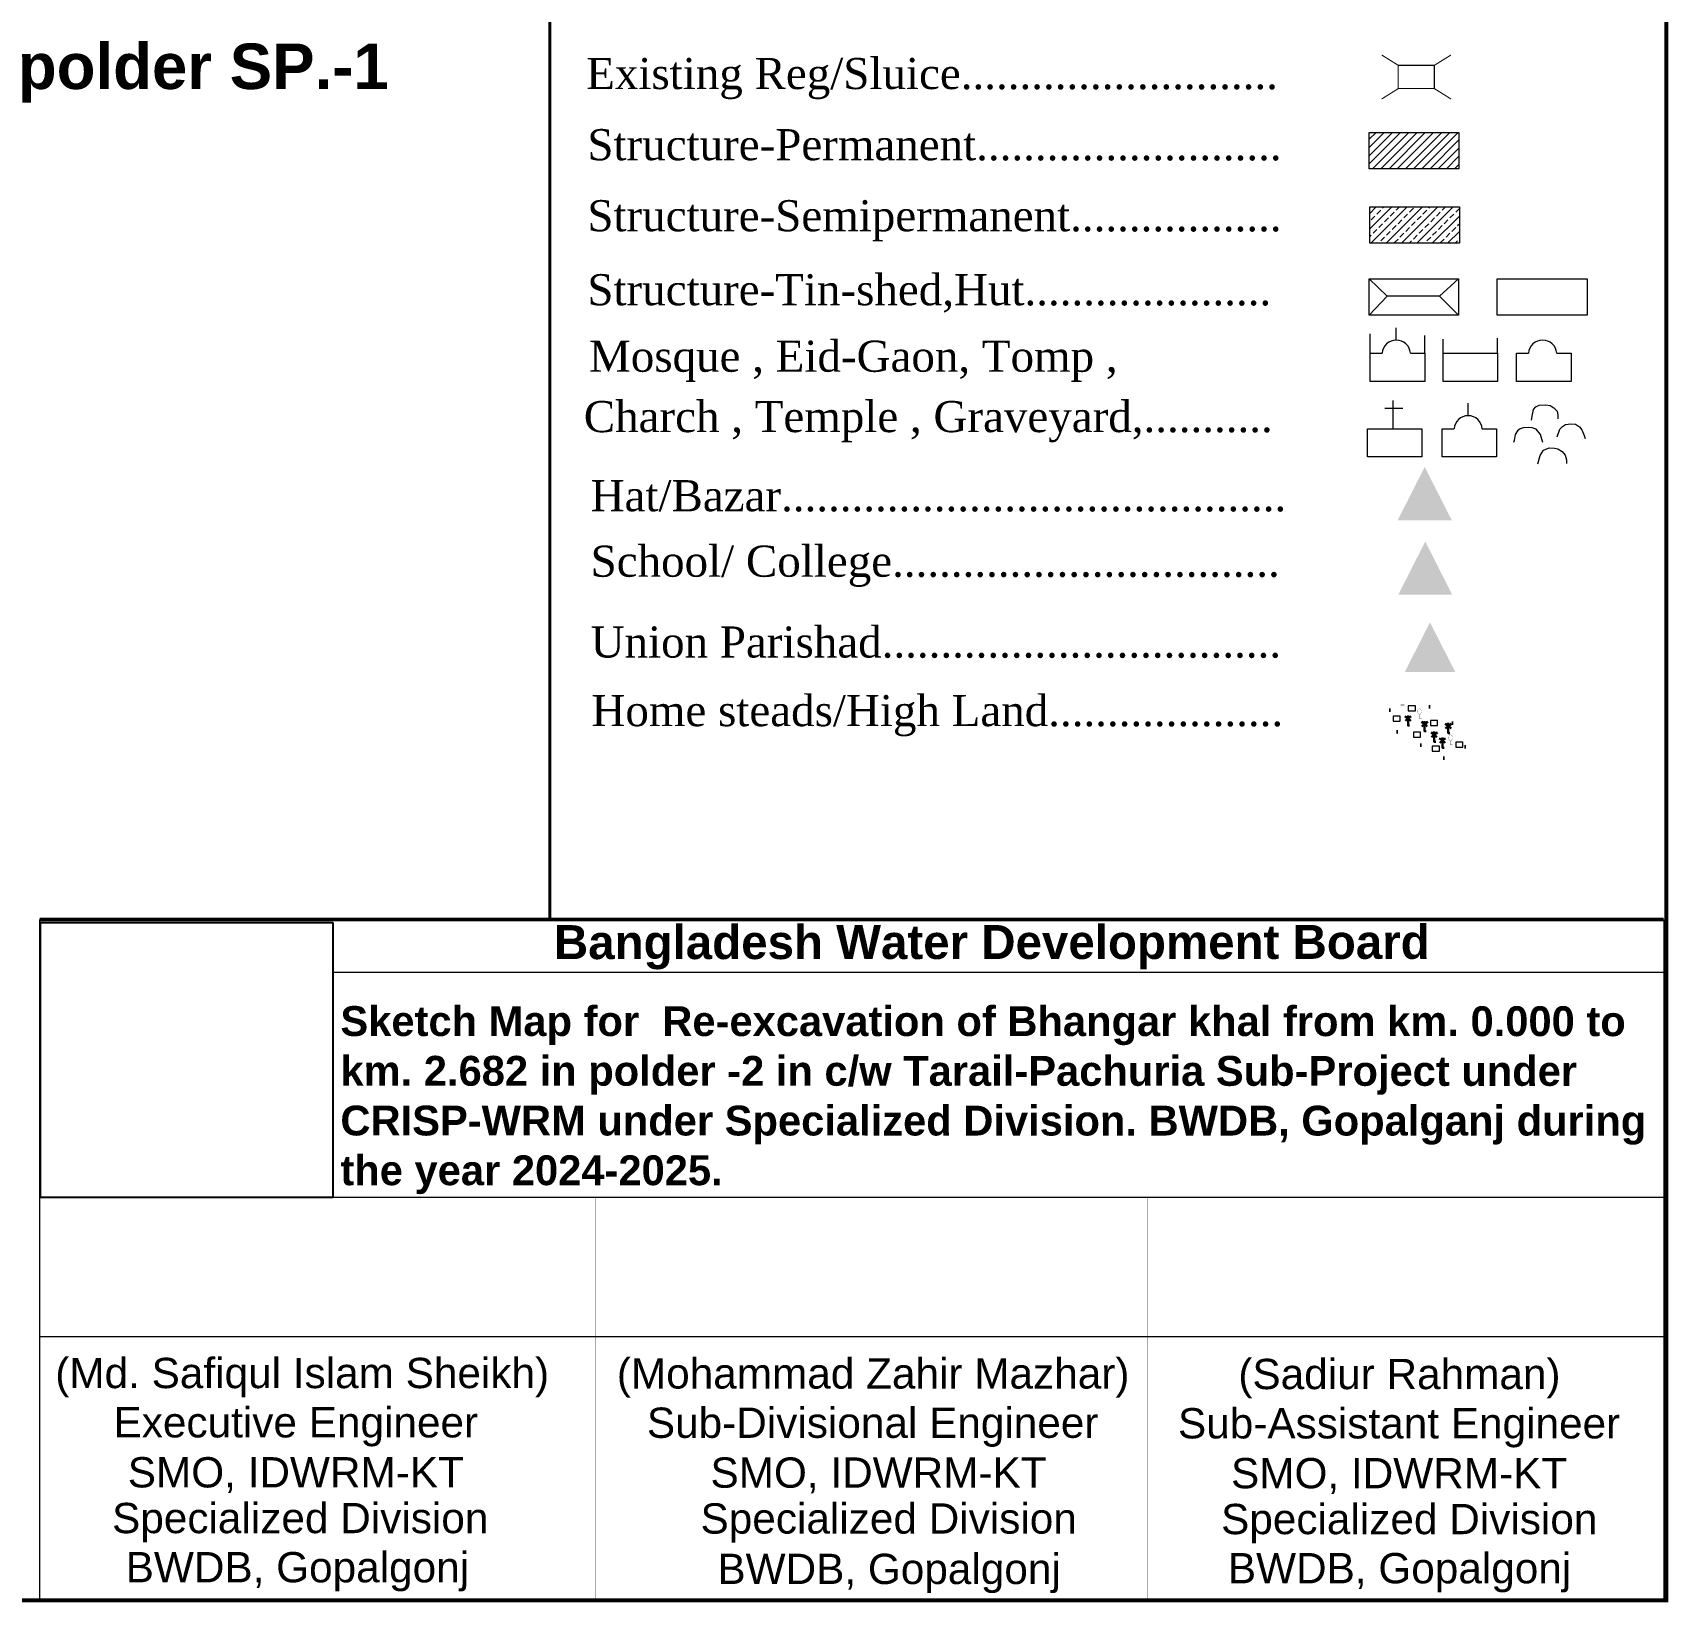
# Model space of a CAD drawing. Header units: millimetres. Extents: x 103 to 33028, y -150542 to -48.
# Drawn here: x 30663 to 31814, y -108818 to -107713 of the extents above; entities that cross this region are included whole.
import ezdxf
from ezdxf.enums import TextEntityAlignment as Align

# ---------------------------------------------------------------- set-up
doc = ezdxf.new("R2010")
doc.units = ezdxf.units.MM
doc.header["$MEASUREMENT"] = 0
for name, pattern in [('ACAD_ISO02W100', [15, 12, -3]), ('DOT2', [0.125, 0, -0.125]), ('PHANTOM2', [1.25, 0.625, -0.125, 0.125, -0.125, 0.125, -0.125])]:
    doc.linetypes.add(name, pattern=pattern)
for name, color, linetype, lineweight in [('Bazar', 97, 'Continuous', 15), ('Church', 170, 'Continuous', 9), ('Eid-Gah', 170, 'Continuous', 9), ('Existing Str', 7, 'PHANTOM2', 35), ('existing-profile', 5, 'ACAD_ISO02W100', 25), ('FRAM', 7, 'Continuous', 50), ('Graveyard', 40, 'Continuous', 9), ('HOUSE', 144, 'Continuous', 18), ('Mosque', 170, 'Continuous', 9), ('OUTLINE', 7, 'Continuous', 15), ('PL', 7, 'Continuous', 15), ('Temple', 170, 'Continuous', 9), ('Tomb', 170, 'Continuous', 9), ('Union', 7, 'Continuous', 15)]:
    doc.layers.add(name, color=color, linetype=linetype, lineweight=lineweight)
for name, color, linetype in [('boundary', 7, 'Continuous'), ('Home Stead', 151, 'Continuous'), ('TEXT', 5, 'Continuous'), ('Trees', 77, 'Continuous')]:
    doc.layers.add(name, color=color, linetype=linetype)
doc.styles.add('AR', font='arial.ttf', dxfattribs={"height": 450})
doc.styles.add('b', font='times.ttf')
doc.styles.add('sum', font='arialbd.ttf')
picture_1 = doc.add_image_def('image1.png', size_in_pixel=(204, 192))

# ---------------------------------------------------------------- blocks, each defined once
blk = doc.blocks.new('A$C01DB3217')
at = {"layer": 'Trees', "color": 1, "lineweight": 30}
blk.add_lwpolyline([(0, 0.0028), (0, -0.0071), (0.0015, -0.0071)], dxfattribs=at)
for centre, start, end in [((-0.012, -0.0154), 41.2491, 62.6782), ((0.012, -0.0154), 117.3218, 138.7509)]:
    blk.add_arc(centre, 0.0195, start, end, dxfattribs=at)
blk = doc.blocks.new('A$C7FEE66E4')
at = {"layer": 'Trees', "linetype": 'Continuous', "const_width": 0.000142}
blk.add_lwpolyline([(0, 0, 0.606435), (0, 0.0049, 0.606435)], format="xyb", close=True, dxfattribs=at)
at = {"layer": 'Trees', "linetype": 'Continuous', "const_width": 0.000252}
for points in [[(0, 0), (0, -0.0029)], [(0, -0.0029), (0.0017, -0.0029)]]:
    blk.add_lwpolyline(points, dxfattribs=at)

msp = doc.modelspace()

# ---------------------------------------------------------------- hatches: boundary and pattern name
at = {"layer": 'Bazar'}
for color, points in [(256, [(31642.6, -108018.8), (31623.6, -108056.3), (31661.6, -108056.3)]), (5, [(31643, -108071.3), (31624, -108108.8), (31662, -108108.8)])]:
    msp.add_hatch(color=color, dxfattribs=at).paths.add_polyline_path(points)
at = {"layer": 'HOUSE'}
h = msp.add_hatch(dxfattribs=at)
h.set_pattern_fill('ANSI31', color=256, scale=32.65801, style=0)
h.set_pattern_definition([(45, (-3748303.6037, -13244984.6316), (-2.886587571, 2.886587571), [])])
h.paths.add_polyline_path([(31666.7, -107808.9), (31666.7, -107783.4), (31603.6, -107783.4), (31603.6, -107808.9)])
h = msp.add_hatch(dxfattribs=at)
h.set_pattern_fill('ANSI33', color=256, scale=30.616885)
h.set_pattern_definition([(45, (-3794935.9116, -13520272.1), (-5.4123516956, 5.4123516956), []), (45, (-3794930.499, -13520272.1), (-5.4123516956, 5.4123516956), [3.827110586, -1.913555293])])
h.paths.add_polyline_path([(31667, -107835.8), (31603.9, -107835.8), (31603.9, -107861.4), (31667, -107861.4)])
at = {"layer": 'Union'}
msp.add_hatch(color=0, dxfattribs=at).paths.add_polyline_path([(31646.3, -108128.2), (31628.6, -108163.1), (31664.1, -108163.1)])

# ---------------------------------------------------------------- linework, layer by layer
at = {"layer": 'boundary', "color": 0}
for points, const_width in [([(28651.7, -106563.5), (31812.6, -106563.5), (31812.6, -108816.6), (28651.7, -108816.6), (28651.7, -106563.5)], 2.89), ([(31026.9, -108337.4), (31026.9, -106563.5)], 2.1)]:
    msp.add_lwpolyline(points, dxfattribs=dict(at, const_width=const_width))
at = {"layer": 'Church', "linetype": 'Continuous'}
for points in [[(31620.5, -107992), (31620.5, -107972)], [(31620.5, -107992), (31620.5, -107972)], [(31627.3, -107977.6), (31614.5, -107977.6)], [(31627.3, -107977.6), (31614.5, -107977.6)]]:
    msp.add_lwpolyline(points, dxfattribs=at)
msp.add_lwpolyline([(31602.3, -108011.8), (31602.3, -107992), (31640.6, -107992), (31640.6, -108011.8), (31625, -108011.8), (31625, -108011.8), (31625, -108011.8), (31625, -108011.8), (31602.3, -108011.8)], close=True, dxfattribs=at)
msp.add_lwpolyline([(31602.3, -108011.8), (31602.3, -107992), (31640.6, -107992), (31640.6, -108011.8), (31625, -108011.8), (31625, -108011.8), (31625, -108011.8), (31625, -108011.8), (31602.3, -108011.8)], close=True, dxfattribs=at)
at = {"layer": 'Eid-Gah', "linetype": 'Continuous'}
for p, q in [((31693.8, -107938.8), (31693.8, -107928.2)), ((31693.8, -107938.8), (31693.8, -107928.2)), ((31655.5, -107938.8), (31655.5, -107928.9)), ((31655.5, -107938.8), (31655.5, -107928.9))]:
    msp.add_line(p, q, dxfattribs=at)
msp.add_lwpolyline([(31655.5, -107958.7), (31655.5, -107938.8), (31693.8, -107938.8), (31693.8, -107958.7), (31672.6, -107958.7), (31672.6, -107958.7), (31672.6, -107958.7), (31672.6, -107958.7), (31655.5, -107958.7)], close=True, dxfattribs=at)
msp.add_lwpolyline([(31655.5, -107958.7), (31655.5, -107938.8), (31693.8, -107938.8), (31693.8, -107958.7), (31672.6, -107958.7), (31672.6, -107958.7), (31672.6, -107958.7), (31672.6, -107958.7), (31655.5, -107958.7)], close=True, dxfattribs=at)
at = {"layer": 'Existing Str', "linetype": 'Continuous', "const_width": 0.758}
for points in [[(31612.3, -107728.8), (31624, -107736.1), (31649.4, -107736.1), (31661.1, -107728.8)], [(31624, -107752.5), (31624, -107736.1)], [(31649.4, -107752.5), (31649.4, -107736.1)], [(31612.3, -107759.8), (31624, -107752.5), (31649.4, -107752.5), (31661.1, -107759.8)]]:
    msp.add_lwpolyline(points, dxfattribs=at)
at = {"layer": 'FRAM', "linetype": 'Continuous', "const_width": 2.55}
msp.add_lwpolyline([(30667.7, -108337.4), (31810.9, -108337.4), (31810.9, -108337.4)], dxfattribs=at)
at = {"layer": 'Graveyard'}
for points in [[(31717.8, -107985.9), (31718.5, -107981.9), (31719.2, -107978.4), (31720.7, -107976.5), (31723.1, -107975.4), (31727.9, -107975.2), (31731, -107975.6), (31733.6, -107977.1), (31735.8, -107979.5), (31736.2, -107982.1), (31736.4, -107985)], [(31717.8, -107985.9), (31718.5, -107981.9), (31719.2, -107978.4), (31720.7, -107976.5), (31723.1, -107975.4), (31727.9, -107975.2), (31731, -107975.6), (31733.6, -107977.1), (31735.8, -107979.5), (31736.2, -107982.1), (31736.4, -107985)], [(31725.7, -108001.6), (31724, -107995.9), (31721.1, -107992.2), (31718.3, -107991.3), (31715.7, -107991.1), (31711.9, -107991.3), (31709.8, -107992), (31707.8, -107993.5), (31706.3, -107995.9), (31705.6, -108000.1), (31705.2, -108001.6)], [(31725.7, -108001.6), (31724, -107995.9), (31721.1, -107992.2), (31718.3, -107991.3), (31715.7, -107991.1), (31711.9, -107991.3), (31709.8, -107992), (31707.8, -107993.5), (31706.3, -107995.9), (31705.6, -108000.1), (31705.2, -108001.6)], [(31735.8, -107997.7), (31737.8, -107992.2), (31739.5, -107990.4), (31741.7, -107988.9), (31745.4, -107988.5), (31748.7, -107988.7), (31751.5, -107990.7), (31753.3, -107992.8), (31754.8, -107996.6), (31755.5, -107998.7)], [(31735.8, -107997.7), (31737.8, -107992.2), (31739.5, -107990.4), (31741.7, -107988.9), (31745.4, -107988.5), (31748.7, -107988.7), (31751.5, -107990.7), (31753.3, -107992.8), (31754.8, -107996.6), (31755.5, -107998.7)], [(31722.2, -108016.7), (31723.8, -108010.8), (31726.2, -108007), (31730.3, -108005.3), (31734, -108005.5), (31736.2, -108006), (31739.3, -108007.9), (31741.5, -108010.5), (31742.3, -108013.8), (31742.3, -108016.4)], [(31722.2, -108016.7), (31723.8, -108010.8), (31726.2, -108007), (31730.3, -108005.3), (31734, -108005.5), (31736.2, -108006), (31739.3, -108007.9), (31741.5, -108010.5), (31742.3, -108013.8), (31742.3, -108016.4)]]:
    msp.add_lwpolyline(points, dxfattribs=at)
at = {"layer": 'Home Stead', "color": 7, "linetype": 'DOT2', "lineweight": 50, "ltscale": 159.474072, "flags": 128}
msp.add_lwpolyline([(31618.1, -108190), (31614.5, -108195.6), (31618.6, -108202.4), (31624, -108205.8), (31628.7, -108209.6), (31632.6, -108213.7), (31636.9, -108214.4), (31639.6, -108214.5), (31643.4, -108220.6), (31649.5, -108223), (31659.6, -108224.4), (31668.9, -108222.6), (31671.5, -108214.6), (31668.3, -108205), (31663.8, -108200.2), (31657.1, -108196.5), (31644.9, -108186.8), (31630.1, -108184.3), (31624.3, -108188.2), (31618.1, -108190)], dxfattribs=at)
at = {"layer": 'HOUSE'}
for points in [[(31603.6, -107783.4), (31666.7, -107783.4), (31666.7, -107808.9), (31603.6, -107808.9)], [(31603.6, -107783.4), (31666.7, -107783.4), (31666.7, -107808.9), (31603.6, -107808.9)], [(31603.9, -107835.8), (31667, -107835.8), (31667, -107861.4), (31603.9, -107861.4)], [(31603.9, -107835.8), (31667, -107835.8), (31667, -107861.4), (31603.9, -107861.4)]]:
    msp.add_lwpolyline(points, close=True, dxfattribs=at)
at = {"layer": 'HOUSE', "linetype": 'Continuous'}
for points in [[(31603.4, -107886.4), (31666.5, -107886.4), (31666.5, -107912), (31603.4, -107912)], [(31603.4, -107886.4), (31666.5, -107886.4), (31666.5, -107912), (31603.4, -107912)], [(31693.7, -107886.4), (31756.9, -107886.4), (31756.9, -107912), (31693.7, -107912)], [(31693.7, -107886.4), (31756.9, -107886.4), (31756.9, -107912), (31693.7, -107912)]]:
    msp.add_lwpolyline(points, close=True, dxfattribs=at)
for points in [[(31666.5, -107886.4), (31652.9, -107898.6), (31616.1, -107898.6), (31603.4, -107886.4)], [(31666.5, -107886.4), (31652.9, -107898.6), (31616.1, -107898.6), (31603.4, -107886.4)], [(31616.1, -107898.6), (31603.4, -107912)], [(31616.1, -107898.6), (31603.4, -107912)], [(31652.9, -107898.6), (31666.5, -107912)], [(31652.9, -107898.6), (31666.5, -107912)]]:
    msp.add_lwpolyline(points, dxfattribs=at)
at = {"layer": 'HOUSE'}
for points in [[(31631, -108190.5), (31636.1, -108190.5), (31636.1, -108186.9), (31631, -108186.9), (31631, -108190.5)], [(31620.3, -108197.8), (31625.4, -108197.8), (31625.4, -108194.2), (31620.3, -108194.2), (31620.3, -108197.8)], [(31646.6, -108200.9), (31651.7, -108200.9), (31651.7, -108197.3), (31646.6, -108197.3), (31646.6, -108200.9)], [(31634.6, -108209.1), (31639.7, -108209.1), (31639.7, -108205.5), (31634.6, -108205.5), (31634.6, -108209.1)], [(31647.8, -108219), (31652.9, -108219), (31652.9, -108215.4), (31647.8, -108215.4), (31647.8, -108219)], [(31664.4, -108216.1), (31669.5, -108216.1), (31669.5, -108212.5), (31664.4, -108212.5), (31664.4, -108216.1)]]:
    msp.add_lwpolyline(points, dxfattribs=at)
at = {"layer": 'Mosque', "linetype": 'Continuous'}
for p, q in [((31604.3, -107938.8), (31604.3, -107925.1)), ((31604.3, -107938.8), (31604.3, -107925.1)), ((31622.6, -107929.5), (31622.6, -107920.8)), ((31622.6, -107929.5), (31622.6, -107920.8)), ((31642.6, -107938.8), (31642.6, -107926.2)), ((31642.6, -107938.8), (31642.6, -107926.2))]:
    msp.add_line(p, q, dxfattribs=at)
for points in [[(31632.6, -107938.8), (31642.6, -107938.8), (31642.6, -107958.7), (31627.1, -107958.7), (31627.1, -107958.7), (31621.4, -107958.7), (31621.4, -107958.7), (31604.3, -107958.7), (31604.3, -107938.8), (31612.7, -107938.8)], [(31632.6, -107938.8), (31642.6, -107938.8), (31642.6, -107958.7), (31621.4, -107958.7), (31621.4, -107958.7), (31621.4, -107958.7), (31621.4, -107958.7), (31604.3, -107958.7), (31604.3, -107938.8), (31612.7, -107938.8)]]:
    msp.add_lwpolyline(points, dxfattribs=at)
msp.add_arc((31622.6, -107939.5), 9.97, 3.9267, 176.0733, dxfattribs=at)
msp.add_arc((31622.6, -107939.5), 9.97, 3.9267, 176.0733, dxfattribs=at)
at = {"layer": 'PL'}
for p, q in [((30667.7, -108337.4), (30667.7, -108816.3)), ((31810.9, -108337.4), (31810.9, -108816.3)), ((31810.9, -108374.7), (30874.1, -108374.7)), ((31811.6, -108533), (30668.4, -108533)), ((31810.9, -108631.2), (30667.7, -108631.2))]:
    msp.add_line(p, q, dxfattribs=at)
at = {"layer": 'PL', "const_width": 0.286}
for points in [[(31059, -108533), (31059, -108816.1)], [(31447.5, -108533), (31447.5, -108816.3)]]:
    msp.add_lwpolyline(points, dxfattribs=at)
at = {"layer": 'Temple', "linetype": 'Continuous'}
msp.add_line((31673.2, -107982.7), (31673.2, -107974), dxfattribs=at)
msp.add_line((31673.2, -107982.7), (31673.2, -107974), dxfattribs=at)
msp.add_lwpolyline([(31683.1, -107992), (31693.2, -107992), (31693.2, -108011.8), (31672, -108011.8), (31672, -108011.8), (31672, -108011.8), (31672, -108011.8), (31654.9, -108011.8), (31654.9, -107992), (31663.2, -107992)], dxfattribs=at)
msp.add_lwpolyline([(31683.1, -107992), (31693.2, -107992), (31693.2, -108011.8), (31672, -108011.8), (31672, -108011.8), (31672, -108011.8), (31672, -108011.8), (31654.9, -108011.8), (31654.9, -107992), (31663.2, -107992)], dxfattribs=at)
msp.add_arc((31673.2, -107992.7), 9.97, 3.9267, 176.0733, dxfattribs=at)
msp.add_arc((31673.2, -107992.7), 9.97, 3.9267, 176.0733, dxfattribs=at)
at = {"layer": 'Tomb', "linetype": 'Continuous'}
msp.add_lwpolyline([(31735.6, -107938.8), (31745.6, -107938.8), (31745.6, -107958.7), (31724.4, -107958.7), (31724.4, -107958.7), (31724.4, -107958.7), (31724.4, -107958.7), (31707.3, -107958.7), (31707.3, -107938.8), (31715.7, -107938.8)], dxfattribs=at)
msp.add_arc((31725.6, -107939.5), 9.97, 3.9267, 176.0733, dxfattribs=at)
msp.add_arc((31725.6, -107939.5), 9.97, 3.9267, 176.0733, dxfattribs=at)

# ---------------------------------------------------------------- block references
at = {"layer": 'Trees', "linetype": 'DOT2', "ltscale": 0.2, "xscale": 919.2145413665312, "yscale": 919.2145413665421, "zscale": 919.2145413665371}
for p in [(31638.9, -108193.2), (31660.7, -108211.7)]:
    msp.add_blockref('A$C7FEE66E4', p, dxfattribs=at)
at = {"layer": 'Trees', "ltscale": 0.1, "xscale": 724.8663466707185, "yscale": 724.8663466707076, "zscale": 724.8663466707062}
for p in [(31630.9, -108195.8), (31642.5, -108199.7), (31659.2, -108201.1), (31649.3, -108207.2), (31655.1, -108211.3)]:
    msp.add_blockref('A$C01DB3217', p, dxfattribs=at)

# ---------------------------------------------------------------- texts
at = {"layer": 'FRAM', "linetype": 'Continuous', "lineweight": -3, "style": 'AR'}
for s, p in [('(Md. Safiqul Islam Sheikh)   ', (30864.9, -108667.3)), ('(Mohammad Zahir Mazhar)      ', (31279.2, -108667.6)), ('Executive Engineer     ', (30868.7, -108702)), ('Sub-Divisional Engineer       ', (31283, -108702.3)), ('SMO, IDWRM-KT     ', (30868.7, -108737.2)), ('SMO, IDWRM-KT      ', (31283, -108737.4)), ('Specialized Division     ', (30871.8, -108769.4)), ('Specialized Division     ', (31286, -108769.7)), ('BWDB, Gopalgonj     ', (30869.8, -108804)), ('BWDB, Gopalgonj     ', (31286.3, -108805.2))]:
    msp.add_text(s, height=21.323, dxfattribs=at).set_placement(p, align=Align.CENTER)
at = {"layer": 'FRAM', "linetype": 'Continuous', "style": 'AR'}
for s, p in [('(Sadiur Rahman)     ', (31645.5, -108668)), ('Sub-Assistant Engineer      ', (31649.4, -108702.7)), ('SMO, IDWRM-KT      ', (31649.4, -108737.8)), ('Specialized Division     ', (31652.4, -108770.1)), ('BWDB, Gopalgonj     ', (31645.6, -108804.7))]:
    msp.add_text(s, height=21.323, dxfattribs=at).set_placement(p, align=Align.CENTER)
at = {"layer": 'OUTLINE', "ltscale": 0.1, "style": 'b'}
for s, p in [(' Existing Reg/Sluice...........................', (31044.1, -107752.8)), ('Structure-Permanent..........................', (31053.2, -107802.9)), ('Structure-Semipermanent..................', (31053.2, -107852.9)), ('Structure-Tin-shed,Hut.....................', (31053.2, -107905)), ('Mosque , Eid-Gaon, Tomp ,', (31054.4, -107951.8)), ('Charch , Temple , Graveyard,........... ', (31050.7, -107994.3)), ('Home steads/High Land....................', (31056.1, -108201.3))]:
    msp.add_text(s, height=21.898, dxfattribs=at).set_placement(p)
at = {"layer": 'OUTLINE', "ltscale": 0.1, "char_height": 21.898, "width": 1021.766, "attachment_point": 1, "style": 'b'}
for s, insert in [('Hat/Bazar...........................................', (31055.5, -108028.1)), ('School/ College.................................', (31055.5, -108074.2)), ('Union Parishad..................................', (31055.5, -108131.1))]:
    msp.add_mtext(s, dxfattribs=dict(at, insert=insert))
at = {"layer": 'TEXT', "color": 7, "style": 'sum'}
msp.add_text('Bangladesh Water Development Board', height=23.922, rotation=0.0165, dxfattribs=at).set_placement((31337.9, -108365.2), align=Align.CENTER)
at = {"layer": 'TEXT', "color": 7, "attachment_point": 1, "rotation": 359.9937, "style": 'sum'}
for s, insert, char_height, width in [('Sadla Bagda polder SP.-1', (30371.3, -107720.7), 32.037, 620.15), ('Sketch Map for  Re-excavation of Bhangar khal from km. 0.000 to km. 2.682 in polder -2 in c/w Tarail-Pachuria Sub-Project under CRISP-WRM under Specialized Division. BWDB, Gopalganj during the year 2024-2025.', (30879.4, -108398.4), 21, 928.098)]:
    msp.add_mtext(s, dxfattribs=dict(at, insert=insert, char_height=char_height, width=width))

# ---------------------------------------------------------------- pictures from other files: only their frames are drawn
at = {"layer": 'existing-profile', "color": 1, "linetype": 'ByBlock'}
image = msp.add_image(picture_1, insert=(30668.4, -108533), size_in_units=(205.7, 193.6), dxfattribs=at)
image.dxf.flags = 7

doc.saveas('drawing.dxf')
